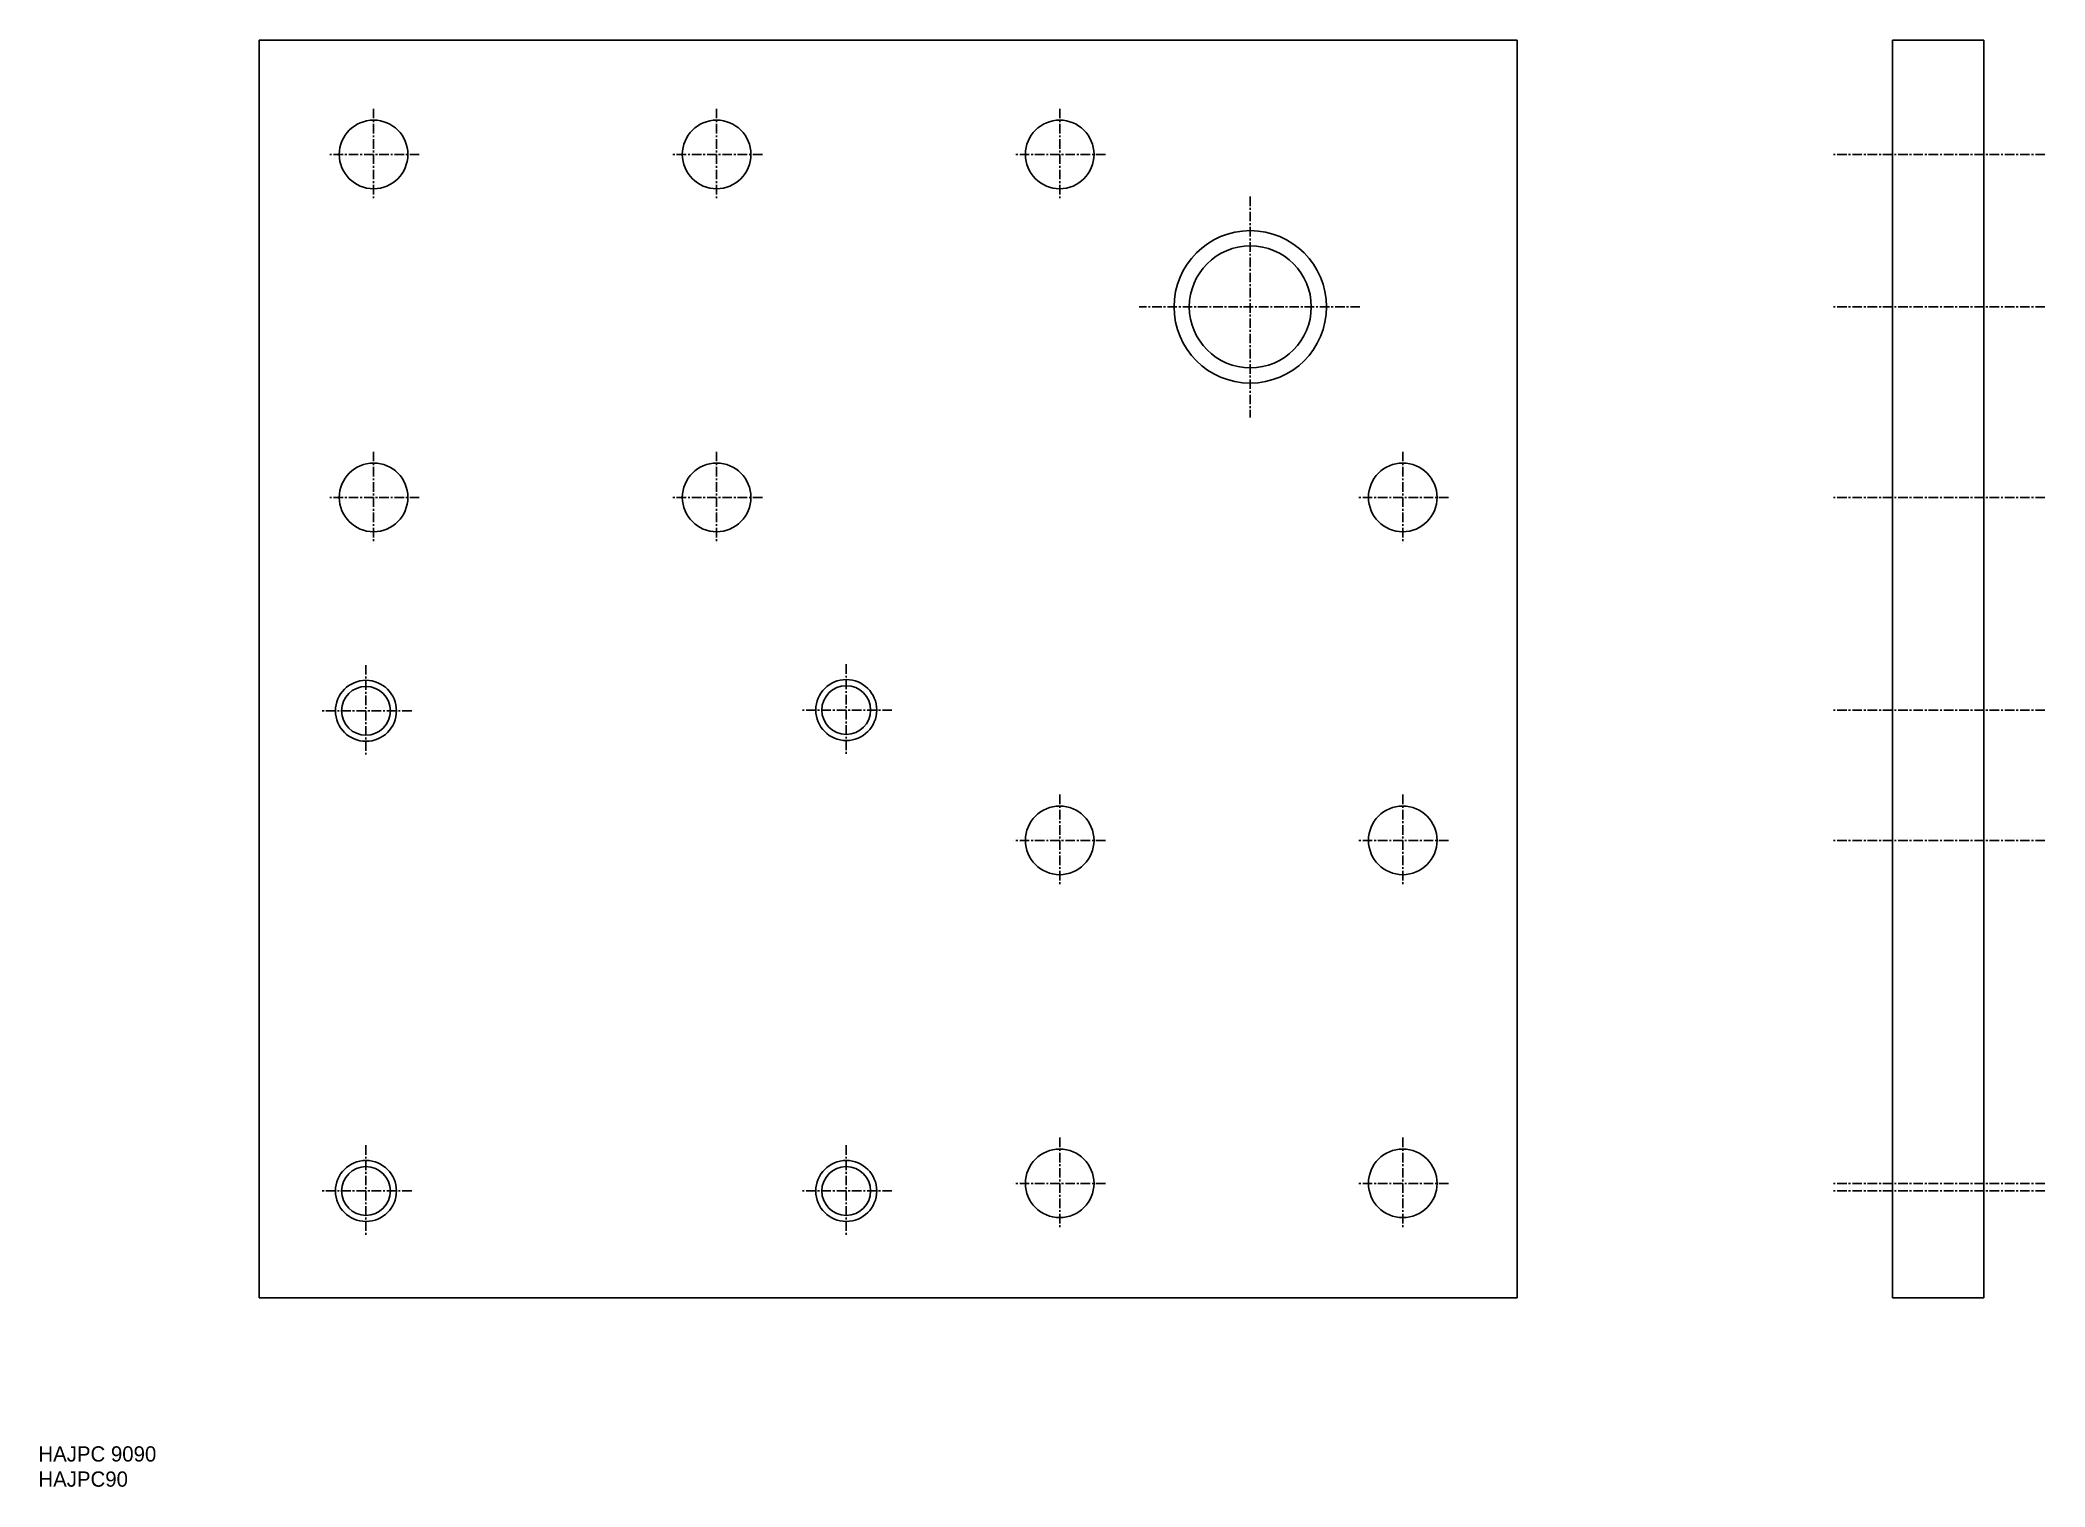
# Model space of a CAD drawing. Extents: x 0 to 263, y 0 to 190.
import ezdxf

# ---------------------------------------------------------------- set-up
doc = ezdxf.new("R2010")
doc.units = 0
doc.linetypes.add('CENTER', pattern=[2, 1.25, -0.25, 0.25, -0.25])
doc.layers.get('0').update_dxf_attribs({"linetype": 'CONTINUOUS'})
doc.layers.add('CENTER', color=1, linetype='CENTER')

msp = doc.modelspace()

# ---------------------------------------------------------------- linework, layer by layer
at = {"color": 7, "linetype": 'CONTINUOUS'}
for p, q in [((193.96, 189.8), (28.96, 189.8)), ((28.96, 189.8), (28.96, 24.8)), ((193.96, 189.8), (193.96, 24.8)), ((243.19, 24.8), (243.19, 189.8)), ((255.19, 189.8), (243.19, 189.8)), ((255.19, 24.8), (255.19, 189.8)), ((193.96, 24.8), (28.96, 24.8)), ((255.19, 24.8), (243.19, 24.8))]:
    msp.add_line(p, q, dxfattribs=at)
for centre, radius in [((43.96, 174.8), 4.5), ((88.96, 174.8), 4.5), ((133.96, 174.8), 4.5), ((158.96, 154.8), 8), ((43.96, 129.8), 4.5), ((88.96, 129.8), 4.5), ((178.96, 129.8), 4.5), ((42.96, 101.8), 3.2), ((105.96, 101.9), 3.2), ((133.96, 84.8), 4.5), ((178.96, 84.8), 4.5), ((133.96, 39.8), 4.5), ((178.96, 39.8), 4.5), ((42.96, 38.8), 3.2), ((105.96, 38.8), 3.2)]:
    msp.add_circle(centre, radius, dxfattribs=at)
at = {"color": 3, "linetype": 'CONTINUOUS'}
for centre, radius in [((158.96, 154.8), 10), ((42.96, 101.8), 4), ((105.96, 101.9), 4), ((42.96, 38.8), 4), ((105.96, 38.8), 4)]:
    msp.add_circle(centre, radius, dxfattribs=at)
at = {"layer": 'CENTER', "color": 1, "linetype": 'CENTER'}
for p, q in [((43.96, 180.8), (43.96, 168.8)), ((88.96, 180.8), (88.96, 168.8)), ((133.96, 180.8), (133.96, 168.8)), ((49.96, 174.8), (37.96, 174.8)), ((94.96, 174.8), (82.96, 174.8)), ((139.96, 174.8), (127.96, 174.8)), ((263.19, 174.8), (235.19, 174.8)), ((158.96, 169.28), (158.96, 140.27)), ((173.34, 154.8), (144.4, 154.8)), ((263.19, 154.8), (235.19, 154.8)), ((43.96, 135.8), (43.96, 123.8)), ((88.96, 135.8), (88.96, 123.8)), ((178.96, 135.8), (178.96, 123.8)), ((49.96, 129.8), (37.96, 129.8)), ((94.96, 129.8), (82.96, 129.8)), ((184.96, 129.8), (172.96, 129.8)), ((263.19, 129.8), (235.19, 129.8)), ((105.96, 107.9), (105.96, 95.9)), ((42.96, 107.8), (42.96, 95.8)), ((48.96, 101.8), (36.96, 101.8)), ((111.96, 101.9), (99.96, 101.9)), ((263.19, 101.9), (235.19, 101.9)), ((133.96, 90.8), (133.96, 78.8)), ((178.96, 90.8), (178.96, 78.8)), ((139.96, 84.8), (127.96, 84.8)), ((184.96, 84.8), (172.96, 84.8)), ((263.19, 84.8), (235.19, 84.8)), ((42.96, 44.8), (42.96, 32.8)), ((105.96, 44.8), (105.96, 32.8)), ((133.96, 45.8), (133.96, 33.8)), ((178.96, 45.8), (178.96, 33.8)), ((139.96, 39.8), (127.96, 39.8)), ((184.96, 39.8), (172.96, 39.8)), ((263.19, 39.8), (235.19, 39.8)), ((48.96, 38.8), (36.96, 38.8)), ((111.96, 38.8), (99.96, 38.8)), ((263.19, 38.8), (235.19, 38.8))]:
    msp.add_line(p, q, dxfattribs=at)

# ---------------------------------------------------------------- texts
at = {"color": 7, "linetype": 'CONTINUOUS'}
for s, p in [('HAJPC 9090', (0, 3.3)), ('HAJPC90', (0, 0))]:
    msp.add_text(s, height=2, dxfattribs=at).set_placement(p)

doc.saveas('drawing.dxf')
